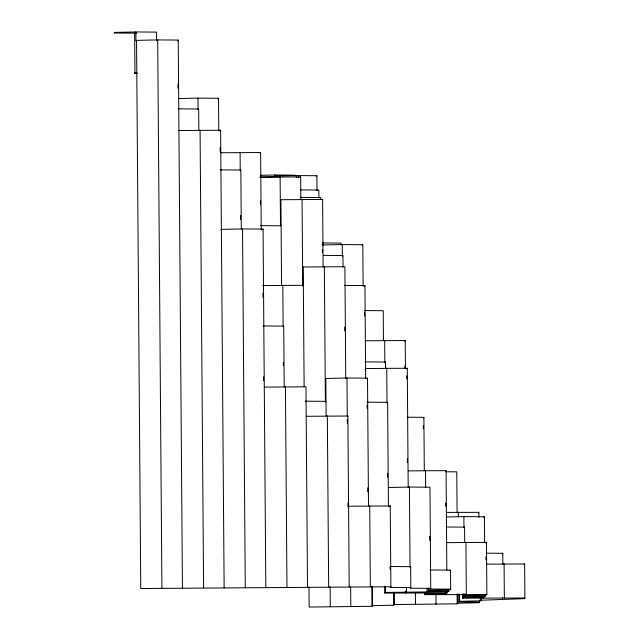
<?xml version="1.0" encoding="UTF-8"?>
<svg xmlns="http://www.w3.org/2000/svg" width="639" height="639" viewBox="0 0 639 639"><rect width="100%" height="100%" fill="white"/><g stroke="black" fill="none" stroke-linecap="round" stroke-linejoin="round"><path stroke-width="0.96" d="M348.574 506.232L390.261 505.944L390.884 586.77L182.45 588.231L178.233 40.073L157.697 39.906L136.546 40.369L135.939 41L135.867 31.95L114.716 32.413L114.109 33.044L136.57 33.164M134.645 33.212L134.949 72.798L134.342 73.429L137.273 73.453M177.626 40.704L178.233 40.073M178.145 108.838L198.689 109.013L198.074 109.636L197.986 98.126L178.76 98.55M217.915 98.925L218.53 98.294L197.986 98.126M220.008 130.867L220.615 130.236L178.928 130.532M260.025 153.144L260.632 152.513L220.87 152.761M220.767 230.024L221.382 229.393L242.532 228.93L263.068 229.097L265.824 587.648M298.213 177.538L298.82 176.915M300.058 177.53L300.665 176.899L260.017 177.139M280.305 200.342L280.92 199.719L322.607 199.424L323.126 266.806M262.453 229.728L263.068 229.097M316.281 176.356L316.888 175.725L296.352 175.557L275.201 176.013L274.594 176.644L274.578 174.998L260.161 175.318M302.59 267.629L303.206 266.998L344.892 266.703L345.747 378.256M323.398 255.392L342.959 255.552L342.352 256.183L342.256 244.553L322.072 244.993M283.125 326.745L283.732 326.114L263.196 325.946M362.185 245.352L362.8 244.721L342.256 244.553M364.35 286.224L364.957 285.593L344.421 285.425M325.219 379.079L325.826 378.456L346.977 377.992L367.513 378.16L368.495 506.04M364.981 369.166L365.596 368.535L407.283 368.24L408.193 487.317M366.906 378.791L367.513 378.16M404.615 341.162L405.222 340.531L365.46 340.779M364.925 361.882L385.469 362.049L384.854 362.68L384.686 340.363M306.193 416.301L347.88 416.013L347.273 416.644L346.977 377.992M406.668 368.871L407.283 368.24M367.082 402.171L387.625 402.338L387.01 402.969L386.747 368.072M423.282 417.978L423.889 417.347L407.267 417.211M389.654 506.575L390.261 505.944M445.455 471.278L446.07 470.647L408.225 470.855M308.98 587.161L309.132 607.05L371.97 606.299L372.577 605.668L372.433 586.77M446.988 590.955L447.004 592.944L384.782 593.064L385.389 592.441L385.349 586.466M390.884 586.77L390.277 587.401L410.813 587.568L410.653 566.657L390.109 566.489L390.133 569.477M410.653 566.657L410.038 567.288L409.423 487.046L388.272 487.509M445.998 526.991L464.577 527.143L463.97 527.774L463.882 516.608L446.581 516.991M478.244 512.973L478.851 512.342L446.781 512.43M372.577 605.668L393.728 605.205L394.335 604.574L394.247 592.641M410.813 587.568L410.198 588.199L430.742 588.367L429.967 487.214L409.423 487.046M483.811 517.406L484.418 516.783L463.882 516.608M446.701 542.631L486.463 542.383L486.862 594.542L424.639 594.661L425.247 594.038L446.397 593.575L447.004 592.944M448.826 589.15L448.842 591.051L428.298 590.883L428.913 590.252L428.897 588.351M430.742 588.367L430.127 588.998L450.671 589.166L450.519 570.132L429.983 569.964M449.912 570.763L450.519 570.132M485.856 543.006L486.463 542.383M448.842 591.051L448.227 591.682L385.389 592.441M450.671 589.166L450.056 589.797L428.913 590.252M502.166 553.933L502.781 553.302L486.151 553.166M394.335 604.574L457.173 603.823L457.78 603.192L457.716 594.214M479.53 600.109L479.546 602.098L459.002 601.93L459.617 601.299L459.561 594.326M486.79 564.165L524.627 563.957L524.891 598.024L462.668 598.152L463.275 597.521L463.243 593.543M485.017 594.438L485.033 596.427L464.497 596.259L465.104 595.636L465.088 593.663M479.546 602.098L478.93 602.729L457.78 603.192M459.617 601.299L480.76 600.844L481.375 600.213L481.359 598.216M485.033 596.427L484.426 597.058L463.275 597.521M486.862 594.542L486.255 595.173L465.104 595.636M524.02 564.588L524.627 563.957M481.375 600.213L524.284 598.655L524.891 598.024M134.949 72.798L136.874 72.758M259.937 177.171L280.13 176.731L280.505 225.463M262.621 285.593L303.341 285.321L302.734 285.952L302.063 199.256M264.282 387.106L305.969 386.819L307.511 587.353M182.45 588.231L140.764 588.527L136.546 40.369M135.867 31.95L156.411 32.118L156.467 40.257M220.311 169.87L240.847 170.038L241.302 229.201M274.578 174.998L295.114 175.166M300.258 189.895L318.845 190.047L318.901 197.922M300.21 197.387L320.746 197.555L320.762 199.528M260.584 225.631L281.12 225.799M322.439 242.956L341.018 243.116L341.034 244.913M364.645 310.57L383.224 310.722L383.456 340.619M305.466 401.188L326.002 401.364M446.014 471.758L456.773 471.846L457.085 512.446M504.091 563.79L504.355 597.856M502.781 553.302L502.861 564.069M502.51 597.761L502.518 599.749M485.959 556.785L485.983 559.74M484.418 516.783L484.618 542.663M483.188 596.371L483.204 598.32M480.736 597.848L480.76 600.844M478.851 512.342L478.891 517.334M465.927 542.207L466.326 594.374M464.577 527.143L464.697 542.511M464.481 594.278L464.497 596.259M462.636 594.19L462.668 598.152M458.315 512.174L458.355 517.071M458.946 594.006L459.002 601.93M457.093 593.871L457.173 603.823M446.07 470.647L446.829 570.076M445.702 503.093L445.726 506.08M445.159 592.864L445.175 594.837M435.95 594.334L436.022 604.278M429.727 536.329L429.759 540.282M428.274 588.032L428.298 590.883M427.052 588.335L427.076 592.145M425.526 470.48L425.662 487.381M423.889 417.347L424.304 470.751M423.337 425.854L423.361 428.809M424.623 592.673L424.639 594.661M415.398 593.168L415.486 604.111M406.723 375.852L406.747 378.839M407.362 458.554L407.394 462.54M405.222 340.531L405.438 368.383M404.806 366.027L404.822 368.016M406.508 587.217L406.54 591.978M405.302 591.251L405.318 593.24M393.624 592.273L393.728 605.205M387.625 402.338L388.424 506.328M387.553 473.283L387.585 477.245M385.469 362.049L385.517 368.423M384.726 586.099L384.782 593.064M371.818 586.442L371.97 606.299M369.725 505.776L370.348 586.602M367.106 405.158L367.129 408.145M367.744 487.861L367.768 491.846M364.957 285.593L365.668 378.504M364.549 312.112L364.573 316.089M362.8 244.721L363.12 286.336M350.667 586.898L350.819 606.754M347.88 416.013L349.198 587.057M347.296 419.615L347.328 423.585M347.935 502.901L347.967 506.863M344.74 327.016L344.772 330.978M342.959 255.552L343.047 267.23M330.131 586.73L330.283 606.587M327.344 415.845L328.662 586.89M325.826 378.456L326.114 416.117M324.348 266.535L325.395 401.987M322.375 249.458L322.399 252.421M316.888 175.725L317 190.55M303.206 266.998L304.124 386.571M300.665 176.899L300.841 199.528M296.352 175.557L296.368 177.522M285.433 386.651L286.967 587.185M283.732 326.114L284.203 386.914M282.805 285.154L283.117 325.754M283.397 362.529L283.42 365.508M280.92 199.719L281.575 285.425M262.948 293.213L262.972 297.183M263.587 376.778L263.619 380.764M260.632 152.513L261.231 229.992M260.392 200.806L260.416 204.776M242.532 228.93L245.28 587.481M240.096 152.346L240.232 170.669M240.583 215.487L240.607 219.473M220.615 130.236L224.137 587.936M220.136 147.449L220.167 151.347M218.53 98.294L218.778 131.003M200.079 130.068L203.593 587.768M198.689 109.013L198.849 130.364M177.962 84.156L177.993 88.102M157.697 39.906L161.907 588.064"/></g></svg>
